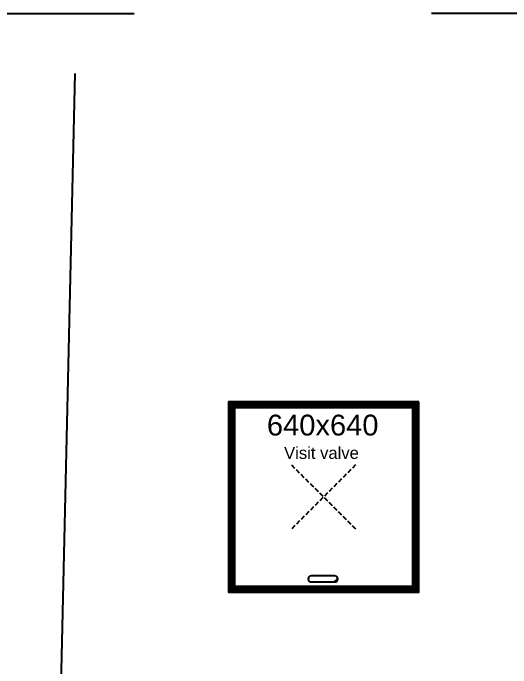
# Model space of a CAD drawing. Header units: millimetres. Extents: x 2822564 to 2991989, y -324396 to -253399.
# Drawn here: x 2851018 to 2852691, y -298432 to -296232 of the extents above; entities that cross this region are included whole.
import ezdxf

# ---------------------------------------------------------------- set-up
doc = ezdxf.new("R2010")
doc.units = ezdxf.units.MM
doc.linetypes.add('CHEEEEEN', pattern=[0.37, 0.25, -0.12])
doc.layers.add('Azbilt', color=10, linetype='Continuous')
doc.layers.add('DARICHE BAZDID', color=7, linetype='Continuous')

# ---------------------------------------------------------------- blocks, each defined once
blk = doc.blocks.new('6&10 - (+20)')
at = {"layer": 'Azbilt'}
for p, q in [((1579027, -508676.7), (1581364.1, -508662.4)), ((1575609.1, -508697.8), (1578027, -508682.9)), ((1577788.5, -511345.4), (1577829.8, -508886.3))]:
    blk.add_line(p, q, dxfattribs=at)
blk = doc.blocks.new('DARICHE 60x60')
at = {"layer": 'DARICHE BAZDID', "ltscale": 10, "true_color": 0xf7f281}
h = blk.add_hatch(dxfattribs=at)
h.set_pattern_fill('_USER', color=51, scale=5, pattern_type=0)
h.set_pattern_definition([(0, (0, 0), (0, 5), [])])
h.paths.add_polyline_path([(2836849.1, -315572.4), (2836209.1, -315572.4), (2836209.1, -316212.4), (2836849.1, -316212.4)])
h.paths.add_polyline_path([(2836829.1, -315592.4), (2836229.1, -315592.4), (2836229.1, -316192.4), (2836829.1, -316192.4)], flags=16)
at = {"layer": 'DARICHE BAZDID', "ltscale": 10, "true_color": 0xed1f24}
h = blk.add_hatch(dxfattribs=at)
h.set_pattern_fill('JIS_RC_30', color=240, scale=5)
h.set_pattern_definition([(45, (1e-07, -80), (-106.066017, 106.066017), []), (45, (5, -80), (-106.066017, 106.066017), []), (45, (10, -80), (-106.066017, 106.066017), [])])
edge = h.paths.add_edge_path()
edge.add_line((2836567.2, -316157.8), (2836487.2, -316157.8))
edge.add_arc((2836487.2, -316167.8), 10, 90, 180)
edge.add_arc((2836487.2, -316167.8), 10, 180, 270)
edge.add_line((2836487.2, -316177.8), (2836567.2, -316177.8))
edge.add_arc((2836567.2, -316167.8), 10, 270, 360)
edge.add_arc((2836567.2, -316167.8), 10, 0, 90)
at = {"layer": 'DARICHE BAZDID', "linetype": 'CHEEEEEN', "ltscale": 60}
for p, q in [((2836636.9, -315784.6), (2836421.3, -316000.2)), ((2836421.3, -315784.6), (2836636.9, -316000.2))]:
    blk.add_line(p, q, dxfattribs=at)
at = {"layer": 'DARICHE BAZDID', "ltscale": 10}
for points in [[(2836849.1, -315572.4), (2836209.1, -315572.4), (2836209.1, -316212.4), (2836849.1, -316212.4)], [(2836829.1, -315592.4), (2836229.1, -315592.4), (2836229.1, -316192.4), (2836829.1, -316192.4)]]:
    blk.add_lwpolyline(points, close=True, dxfattribs=at)
blk.add_lwpolyline([(2836567.2, -316157.8), (2836487.2, -316157.8, 0.414214), (2836477.2, -316167.8), (2836477.2, -316167.8, 0.414214), (2836487.2, -316177.8), (2836567.2, -316177.8, 0.414214), (2836577.2, -316167.8), (2836577.2, -316167.8, 0.414214)], format="xyb", close=True, dxfattribs=at)
at = {"layer": 'DARICHE BAZDID', "ltscale": 0.5, "attachment_point": 1}
for s, insert, char_height in [('{\\fArial|b0|i0|c178|p34;\\C252;\\c9999763;640x640}', (2836338.6, -315615.8), 70), ('{\\fArial|b0|i0|c178|p34;\\C252;\\c9999763;Visit valve}', (2836396.3, -315724.4), 40)]:
    blk.add_mtext_dynamic_manual_height_columns(s, width=18881.249, gutter_width=1, heights=[1508], dxfattribs=dict(at, insert=insert, char_height=char_height))

msp = doc.modelspace()

# ---------------------------------------------------------------- block references
msp.add_blockref('DARICHE 60x60', (15532.3, 18034.6))
at = {"layer": 'Azbilt', "rotation": 359.6614359560906}
msp.add_blockref('6&10 - (+20)', (1276430.6, 221765.9), dxfattribs=at)

doc.saveas('drawing.dxf')
